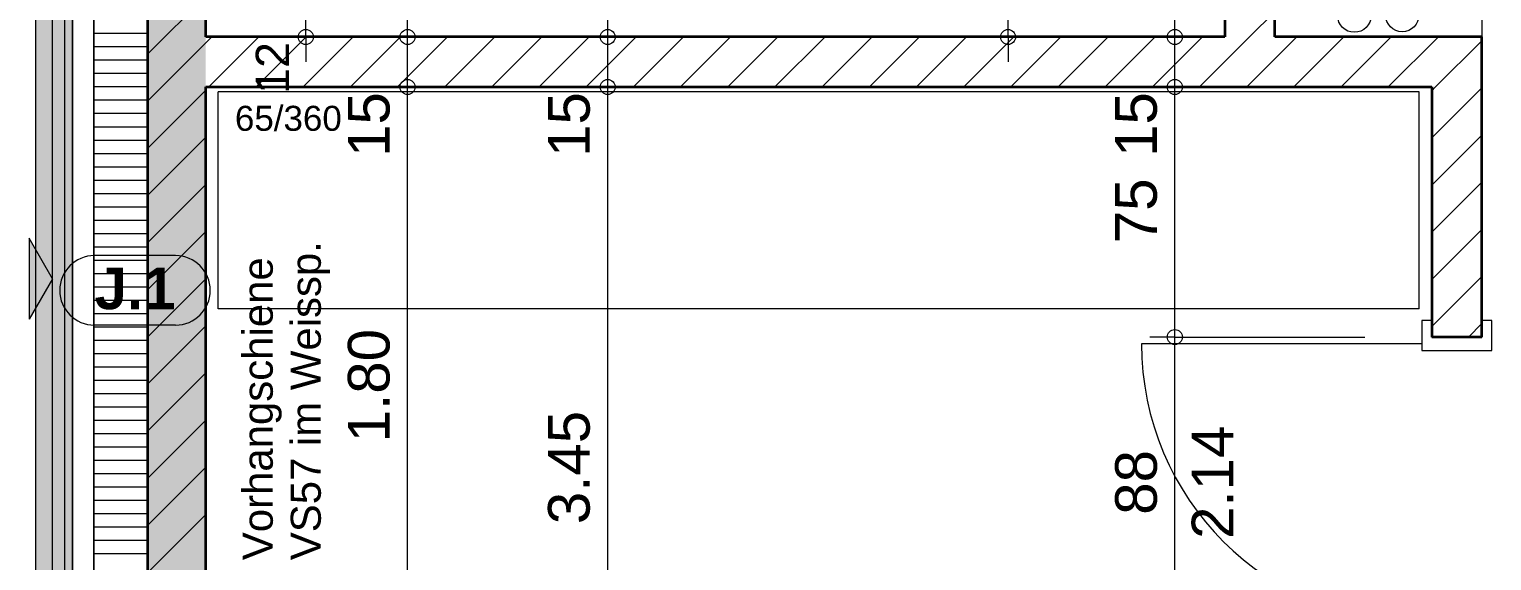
# Model space of a CAD drawing. Header units: metres. Extents: x 0.003 to 0.843, y 0.003 to 0.597.
# Drawn here: x 0.3153 to 0.403, y 0.3197 to 0.3516 of the extents above; entities that cross this region are included whole.
import ezdxf

# ---------------------------------------------------------------- set-up
doc = ezdxf.new("R2010")
doc.units = ezdxf.units.M
for name, pattern in [('AUSGEZOGEN', [0]), ('LINIE_23', [0.0079, 0.004, -0.0013, 0, -0.0013, 0, -0.0013]), ('PUNKT2', [3.175, 0, -3.175]), ('STRICHLINIE', [19.05, 12.7, -6.35]), ('STRICHPUNKT', [25.4, 12.7, -6.35, 0, -6.35])]:
    doc.linetypes.add(name, pattern=pattern)
for name, color, linetype, lineweight in [('Allgemein', 7, 'AUSGEZOGEN', 18), ('Bauachsen grob', 7, 'STRICHPUNKT', 13), ('Daemmung', 7, 'AUSGEZOGEN', 18), ('Einbaumoebel', 7, 'AUSGEZOGEN', 18), ('Fachplaner HLK', 251, 'AUSGEZOGEN', 18), ('Fuellflaeche tragende Wände MW', 7, 'AUSGEZOGEN', 13), ('Holz Fassadenverkleidung', 7, 'AUSGEZOGEN', 18), ('Konstruktion oben', 7, 'STRICHLINIE', 13), ('Moebel', 253, 'AUSGEZOGEN', 13), ('Sanitaer Vermassung', 251, 'AUSGEZOGEN', 18), ('Spengler', 7, 'AUSGEZOGEN', 18), ('Text Werkplan Ausfuehrung', 7, 'AUSGEZOGEN', 25), ('Tuerzarge', 7, 'AUSGEZOGEN', 13), ('Unterkonstruktion', 7, 'AUSGEZOGEN', 18), ('Vorhangbrett', 7, 'AUSGEZOGEN', 13), ('Wand Mauerwerk tragend', 7, 'AUSGEZOGEN', 35), ('Werkplan- Ausfuehrungsmasse', 7, 'AUSGEZOGEN', 13)]:
    doc.layers.add(name, color=color, linetype=linetype, lineweight=lineweight)
doc.styles.add('ARIAL', font='ARIAL.TTF')

msp = doc.modelspace()

# ---------------------------------------------------------------- hatches: boundary and pattern name
at = {"layer": 'Allgemein', "linetype": 'AUSGEZOGEN', "lineweight": 13}
h = msp.add_hatch(color=32, dxfattribs=at)
h.paths.add_polyline_path([(0.31788, 0.386497), (0.31788, 0.487957), (0.3174, 0.487957), (0.3174, 0.386497)])
h.paths.add_polyline_path([(0.31788, 0.310897), (0.31788, 0.360897), (0.3174, 0.360897), (0.3174, 0.310897)])
h.paths.add_polyline_path([(0.31788, 0.284097), (0.31788, 0.285297), (0.3174, 0.285297), (0.3174, 0.284097)])
at = {"layer": 'Fuellflaeche tragende Wände MW', "linetype": 'AUSGEZOGEN', "lineweight": 13}
msp.add_hatch(color=241, dxfattribs=at).paths.add_polyline_path([(0.32586, 0.359697), (0.32236, 0.359697), (0.32236, 0.312097), (0.32586, 0.312097)])
at = {"layer": 'Spengler', "linetype": 'AUSGEZOGEN', "lineweight": 13}
msp.add_hatch(color=254, dxfattribs=at).paths.add_polyline_path([(0.31568, 0.360897), (0.31568, 0.310897), (0.3174, 0.310897), (0.3174, 0.360897)])
at = {"layer": 'Text Werkplan Ausfuehrung', "linetype": 'AUSGEZOGEN', "lineweight": 13}
msp.add_hatch(color=7, dxfattribs=at).paths.add_polyline_path([(0.31668, 0.336597), (0.31528, 0.339022), (0.31528, 0.334172)])

# ---------------------------------------------------------------- linework, layer by layer
at = {"layer": 'Allgemein', "color": 7, "linetype": 'AUSGEZOGEN', "lineweight": 13}
for p, q in [((0.3174, 0.360897), (0.3174, 0.310897)), ((0.31788, 0.310897), (0.31788, 0.360897))]:
    msp.add_line(p, q, dxfattribs=at)
at = {"layer": 'Bauachsen grob', "color": 32, "linetype": 'LINIE_23', "lineweight": 25, "true_color": 0xc36e14}
msp.add_line((0.32486, 0.013897), (0.32486, 0.581), dxfattribs=at)
at = {"layer": 'Daemmung', "color": 7, "linetype": 'AUSGEZOGEN', "lineweight": 18}
for p, q in [((0.31916, 0.360897), (0.31916, 0.310897)), ((0.32236, 0.312097), (0.32236, 0.359697))]:
    msp.add_line(p, q, dxfattribs=at)
at = {"layer": 'Daemmung', "color": 7, "linetype": 'AUSGEZOGEN', "lineweight": 13}
for points in [[(0.32236, 0.351297), (0.32236, 0.351297), (0.31916, 0.351297)], [(0.32236, 0.351297), (0.32236, 0.351297), (0.31916, 0.351297)], [(0.32236, 0.350497), (0.32236, 0.350497), (0.31916, 0.350497)], [(0.32236, 0.349697), (0.32236, 0.349697), (0.31916, 0.349697)], [(0.32236, 0.348897), (0.32236, 0.348897), (0.31916, 0.348897)], [(0.32236, 0.348097), (0.32236, 0.348097), (0.31916, 0.348097)], [(0.32236, 0.348097), (0.32236, 0.348097), (0.31916, 0.348097)], [(0.32236, 0.347297), (0.32236, 0.347297), (0.31916, 0.347297)], [(0.32236, 0.346497), (0.32236, 0.346497), (0.31916, 0.346497)], [(0.32236, 0.345697), (0.32236, 0.345697), (0.31916, 0.345697)], [(0.32236, 0.344897), (0.32236, 0.344897), (0.31916, 0.344897)], [(0.32236, 0.344897), (0.32236, 0.344897), (0.31916, 0.344897)], [(0.32236, 0.344097), (0.32236, 0.344097), (0.31916, 0.344097)], [(0.32236, 0.343297), (0.32236, 0.343297), (0.31916, 0.343297)], [(0.32236, 0.342497), (0.32236, 0.342497), (0.31916, 0.342497)], [(0.32236, 0.341697), (0.32236, 0.341697), (0.31916, 0.341697)], [(0.32236, 0.341697), (0.32236, 0.341697), (0.31916, 0.341697)], [(0.32236, 0.340897), (0.32236, 0.340897), (0.31916, 0.340897)], [(0.32236, 0.340097), (0.32236, 0.340097), (0.31916, 0.340097)], [(0.32236, 0.339297), (0.32236, 0.339297), (0.31916, 0.339297)], [(0.32236, 0.338497), (0.32236, 0.338497), (0.31916, 0.338497)], [(0.32236, 0.338497), (0.32236, 0.338497), (0.31916, 0.338497)], [(0.32236, 0.337697), (0.32236, 0.337697), (0.31916, 0.337697)], [(0.32236, 0.336897), (0.32236, 0.336897), (0.31916, 0.336897)], [(0.32236, 0.336097), (0.32236, 0.336097), (0.31916, 0.336097)], [(0.32236, 0.335297), (0.32236, 0.335297), (0.31916, 0.335297)], [(0.32236, 0.335297), (0.32236, 0.335297), (0.31916, 0.335297)], [(0.32236, 0.334497), (0.32236, 0.334497), (0.31916, 0.334497)], [(0.32236, 0.333697), (0.32236, 0.333697), (0.31916, 0.333697)], [(0.32236, 0.332897), (0.32236, 0.332897), (0.31916, 0.332897)], [(0.32236, 0.332097), (0.32236, 0.332097), (0.31916, 0.332097)], [(0.32236, 0.332097), (0.32236, 0.332097), (0.31916, 0.332097)], [(0.32236, 0.331297), (0.32236, 0.331297), (0.31916, 0.331297)], [(0.32236, 0.330497), (0.32236, 0.330497), (0.31916, 0.330497)], [(0.32236, 0.329697), (0.32236, 0.329697), (0.31916, 0.329697)], [(0.32236, 0.328897), (0.32236, 0.328897), (0.31916, 0.328897)], [(0.32236, 0.328897), (0.32236, 0.328897), (0.31916, 0.328897)], [(0.32236, 0.328097), (0.32236, 0.328097), (0.31916, 0.328097)], [(0.32236, 0.327297), (0.32236, 0.327297), (0.31916, 0.327297)], [(0.32236, 0.326497), (0.32236, 0.326497), (0.31916, 0.326497)], [(0.32236, 0.325697), (0.32236, 0.325697), (0.31916, 0.325697)], [(0.32236, 0.325697), (0.32236, 0.325697), (0.31916, 0.325697)], [(0.32236, 0.324897), (0.32236, 0.324897), (0.31916, 0.324897)], [(0.32236, 0.324097), (0.32236, 0.324097), (0.31916, 0.324097)], [(0.32236, 0.323297), (0.32236, 0.323297), (0.31916, 0.323297)], [(0.32236, 0.322497), (0.32236, 0.322497), (0.31916, 0.322497)], [(0.32236, 0.322497), (0.32236, 0.322497), (0.31916, 0.322497)], [(0.32236, 0.321697), (0.32236, 0.321697), (0.31916, 0.321697)], [(0.32236, 0.320897), (0.32236, 0.320897), (0.31916, 0.320897)], [(0.32236, 0.320097), (0.32236, 0.320097), (0.31916, 0.320097)]]:
    msp.add_lwpolyline(points, dxfattribs=at)
at = {"layer": 'Einbaumoebel', "color": 7, "linetype": 'AUSGEZOGEN', "lineweight": 18}
msp.add_line((0.40236, 0.389897), (0.40236, 0.351097), dxfattribs=at)
at = {"layer": 'Fachplaner HLK', "color": 251, "linetype": 'AUSGEZOGEN', "lineweight": 18}
for centre in [(0.394723, 0.352378), (0.397597, 0.352416)]:
    msp.add_circle(centre, 0.001, dxfattribs=at)
at = {"layer": 'Holz Fassadenverkleidung', "color": 7, "linetype": 'PUNKT2', "lineweight": 13}
msp.add_line((0.31668, 0.109417), (0.31668, 0.488677), dxfattribs=at)
at = {"layer": 'Konstruktion oben', "color": 7, "linetype": 'STRICHPUNKT', "lineweight": 18}
msp.add_line((0.31668, 0.109417), (0.31668, 0.488677), dxfattribs=at)
at = {"layer": 'Moebel', "color": 253, "linetype": 'AUSGEZOGEN', "lineweight": 13}
for p, q in [((0.32661, 0.334797), (0.32661, 0.347797)), ((0.39861, 0.347797), (0.32661, 0.347797)), ((0.39861, 0.334797), (0.39861, 0.347797)), ((0.39861, 0.334797), (0.32661, 0.334797))]:
    msp.add_line(p, q, dxfattribs=at)
at = {"layer": 'Sanitaer Vermassung', "color": 240, "linetype": 'AUSGEZOGEN', "lineweight": 13}
for p, q in [((0.37396, 0.351097), (0.37396, 0.357497)), ((0.33186, 0.351097), (0.33186, 0.353497)), ((0.33186, 0.351097), (0.33036, 0.351097)), ((0.33186, 0.351097), (0.33336, 0.351097)), ((0.33186, 0.351097), (0.33186, 0.351097)), ((0.33186, 0.351097), (0.33186, 0.349597)), ((0.37396, 0.351097), (0.37246, 0.351097)), ((0.37396, 0.351097), (0.37546, 0.351097)), ((0.37396, 0.351097), (0.37396, 0.351097)), ((0.37396, 0.351097), (0.37396, 0.349597))]:
    msp.add_line(p, q, dxfattribs=at)
for centre in [(0.33186, 0.351097), (0.37396, 0.351097)]:
    msp.add_circle(centre, 0.00045, dxfattribs=at)
at = {"layer": 'Spengler', "color": 7, "linetype": 'AUSGEZOGEN', "lineweight": 13}
msp.add_line((0.31568, 0.310897), (0.31568, 0.360697), dxfattribs=at)
at = {"layer": 'Text Werkplan Ausfuehrung', "color": 7, "linetype": 'AUSGEZOGEN', "lineweight": 13}
for p, q in [((0.31668, 0.336597), (0.31528, 0.339022)), ((0.31528, 0.339022), (0.31528, 0.334172)), ((0.31668, 0.336597), (0.31528, 0.334172))]:
    msp.add_line(p, q, dxfattribs=at)
at = {"layer": 'Text Werkplan Ausfuehrung', "color": 92, "linetype": 'AUSGEZOGEN', "lineweight": 13}
for p, q in [((0.324048, 0.337981), (0.319192, 0.337981)), ((0.324048, 0.333814), (0.319192, 0.333814))]:
    msp.add_line(p, q, dxfattribs=at)
for centre, start, end in [((0.319192, 0.335897), 90, 270), ((0.324048, 0.335897), 270, 90)]:
    msp.add_arc(centre, 0.002083, start, end, dxfattribs=at)
at = {"layer": 'Tuerzarge', "color": 7, "linetype": 'AUSGEZOGEN', "lineweight": 13}
msp.add_line((0.39876, 0.332697), (0.38196, 0.332697), dxfattribs=at)
msp.add_lwpolyline([(0.40086, 0.333097), (0.39936, 0.333097), (0.39936, 0.334097), (0.39876, 0.334097), (0.39876, 0.332297), (0.40296, 0.332297), (0.40296, 0.334097), (0.40236, 0.334097), (0.40236, 0.333097), (0.40086, 0.333097)], dxfattribs=at)
msp.add_arc((0.39876, 0.332697), 0.0168, 180, 270, dxfattribs=at)
at = {"layer": 'Unterkonstruktion', "color": 7, "linetype": 'AUSGEZOGEN', "lineweight": 13}
for p, q in [((0.31788, 0.360897), (0.31788, 0.310897)), ((0.31916, 0.310897), (0.31916, 0.360897))]:
    msp.add_line(p, q, dxfattribs=at)
at = {"layer": 'Wand Mauerwerk tragend', "color": 7, "linetype": 'AUSGEZOGEN', "lineweight": 35}
for p, q in [((0.38996, 0.351097), (0.38996, 0.389897)), ((0.32236, 0.359697), (0.32236, 0.312097)), ((0.38696, 0.356397), (0.38696, 0.351097)), ((0.32586, 0.351097), (0.32586, 0.352397)), ((0.38696, 0.351097), (0.32586, 0.351097)), ((0.40236, 0.351097), (0.38996, 0.351097)), ((0.40236, 0.348097), (0.40236, 0.351097)), ((0.32586, 0.312097), (0.32586, 0.348097)), ((0.32586, 0.348097), (0.39936, 0.348097)), ((0.39936, 0.348097), (0.39936, 0.333097)), ((0.40236, 0.333097), (0.40236, 0.348097)), ((0.40236, 0.333097), (0.39936, 0.333097))]:
    msp.add_line(p, q, dxfattribs=at)
at = {"layer": 'Wand Mauerwerk tragend', "color": 7, "linetype": 'AUSGEZOGEN', "lineweight": 13}
for p, q in [((0.388444, 0.351097), (0.38996, 0.352613)), ((0.32586, 0.350739), (0.326219, 0.351097)), ((0.326047, 0.348097), (0.329047, 0.351097)), ((0.328875, 0.348097), (0.331875, 0.351097)), ((0.331704, 0.348097), (0.334704, 0.351097)), ((0.334532, 0.348097), (0.337532, 0.351097)), ((0.337361, 0.348097), (0.340361, 0.351097)), ((0.340189, 0.348097), (0.343189, 0.351097)), ((0.343018, 0.348097), (0.346018, 0.351097)), ((0.345846, 0.348097), (0.348846, 0.351097)), ((0.348674, 0.348097), (0.351674, 0.351097)), ((0.351503, 0.348097), (0.354503, 0.351097)), ((0.354331, 0.348097), (0.357331, 0.351097)), ((0.35716, 0.348097), (0.36016, 0.351097)), ((0.359988, 0.348097), (0.362988, 0.351097)), ((0.362817, 0.348097), (0.365817, 0.351097)), ((0.365645, 0.348097), (0.368645, 0.351097)), ((0.368473, 0.348097), (0.371473, 0.351097)), ((0.371302, 0.348097), (0.374302, 0.351097)), ((0.37413, 0.348097), (0.37713, 0.351097)), ((0.376959, 0.348097), (0.379959, 0.351097)), ((0.379787, 0.348097), (0.382787, 0.351097)), ((0.382616, 0.348097), (0.385616, 0.351097)), ((0.385444, 0.348097), (0.388444, 0.351097)), ((0.388272, 0.348097), (0.391272, 0.351097)), ((0.391101, 0.348097), (0.394101, 0.351097)), ((0.393929, 0.348097), (0.396929, 0.351097)), ((0.396758, 0.348097), (0.399758, 0.351097)), ((0.399586, 0.348097), (0.40236, 0.350871)), ((0.39936, 0.347871), (0.399586, 0.348097)), ((0.39936, 0.345043), (0.40236, 0.348043)), ((0.39936, 0.342214), (0.40236, 0.345214)), ((0.39936, 0.339386), (0.40236, 0.342386)), ((0.39936, 0.336557), (0.40236, 0.339557)), ((0.39936, 0.333729), (0.40236, 0.336729)), ((0.401557, 0.333097), (0.40236, 0.333901))]:
    msp.add_line(p, q, dxfattribs=at)
for points in [[(0.32236, 0.350067), (0.32586, 0.353567), (0.32586, 0.353567)], [(0.32236, 0.347239), (0.32586, 0.350739), (0.32586, 0.350739)], [(0.32236, 0.34441), (0.32586, 0.34791), (0.32586, 0.34791)], [(0.32236, 0.341582), (0.32586, 0.345082), (0.32586, 0.345082)], [(0.32236, 0.338753), (0.32586, 0.342253), (0.32586, 0.342253)], [(0.32236, 0.335925), (0.32586, 0.339425), (0.32586, 0.339425)], [(0.32236, 0.333097), (0.32586, 0.336597), (0.32586, 0.336597)], [(0.32236, 0.330268), (0.32586, 0.333768), (0.32586, 0.333768)], [(0.32236, 0.32744), (0.32586, 0.33094), (0.32586, 0.33094)], [(0.32236, 0.324611), (0.32586, 0.328111), (0.32586, 0.328111)], [(0.32236, 0.321783), (0.32586, 0.325283), (0.32586, 0.325283)], [(0.32236, 0.318954), (0.32586, 0.322454), (0.32586, 0.322454)]]:
    msp.add_lwpolyline(points, dxfattribs=at)
at = {"layer": 'Werkplan- Ausfuehrungsmasse', "color": 7, "linetype": 'AUSGEZOGEN', "lineweight": 13}
for p, q in [((0.34996, 0.351097), (0.34996, 0.389897)), ((0.33796, 0.351097), (0.33796, 0.359697)), ((0.38396, 0.351097), (0.38396, 0.357497)), ((0.33796, 0.351097), (0.33646, 0.351097)), ((0.33796, 0.351097), (0.33946, 0.351097)), ((0.33796, 0.351097), (0.33796, 0.351097)), ((0.33796, 0.348097), (0.33796, 0.351097)), ((0.34996, 0.351097), (0.34846, 0.351097)), ((0.34996, 0.351097), (0.35146, 0.351097)), ((0.34996, 0.351097), (0.34996, 0.351097)), ((0.34996, 0.348097), (0.34996, 0.351097)), ((0.38396, 0.351097), (0.38246, 0.351097)), ((0.38396, 0.351097), (0.38546, 0.351097)), ((0.38396, 0.351097), (0.38396, 0.351097)), ((0.38396, 0.348097), (0.38396, 0.351097)), ((0.33796, 0.348097), (0.33646, 0.348097)), ((0.33796, 0.348097), (0.33946, 0.348097)), ((0.33796, 0.348097), (0.33796, 0.348097)), ((0.33796, 0.312097), (0.33796, 0.348097)), ((0.34996, 0.348097), (0.34846, 0.348097)), ((0.34996, 0.348097), (0.35146, 0.348097)), ((0.34996, 0.348097), (0.34996, 0.348097)), ((0.34996, 0.279097), (0.34996, 0.348097)), ((0.38396, 0.348097), (0.38246, 0.348097)), ((0.38396, 0.348097), (0.38546, 0.348097)), ((0.38396, 0.348097), (0.38396, 0.348097)), ((0.38396, 0.333097), (0.38396, 0.348097)), ((0.38396, 0.333097), (0.38246, 0.333097)), ((0.38396, 0.333097), (0.38546, 0.333097)), ((0.38396, 0.315497), (0.38396, 0.333097))]:
    msp.add_line(p, q, dxfattribs=at)
msp.add_lwpolyline([(0.38396, 0.333097), (0.385476, 0.333097), (0.385476, 0.333097), (0.39536, 0.333097)], dxfattribs=at)
for centre in [(0.33796, 0.351097), (0.34996, 0.351097), (0.38396, 0.351097), (0.33796, 0.348097), (0.34996, 0.348097), (0.38396, 0.348097), (0.38396, 0.333097)]:
    msp.add_circle(centre, 0.00045, dxfattribs=at)

# ---------------------------------------------------------------- texts
at = {"layer": 'Moebel', "color": 253, "linetype": 'AUSGEZOGEN', "lineweight": 13, "insert": (0.32761, 0.345447), "char_height": 0.0015, "width": 0.00075, "attachment_point": 7, "style": 'ARIAL'}
msp.add_mtext('65/360', dxfattribs=at)
at = {"layer": 'Sanitaer Vermassung', "color": 240, "linetype": 'AUSGEZOGEN', "lineweight": 13, "insert": (0.33086, 0.347687), "char_height": 0.002, "width": 0.001, "attachment_point": 7, "rotation": 90, "style": 'ARIAL'}
msp.add_mtext('12', dxfattribs=at)
at = {"layer": 'Text Werkplan Ausfuehrung', "color": 92, "linetype": 'AUSGEZOGEN', "lineweight": 13, "insert": (0.319192, 0.334731), "char_height": 0.0025, "width": 0.00125, "attachment_point": 7, "style": 'ARIAL'}
msp.add_mtext('\\fArial|i0|b1|c0|p0;J.1', dxfattribs=at)
at = {"layer": 'Vorhangbrett', "color": 191, "linetype": 'AUSGEZOGEN', "lineweight": 18, "true_color": 0xbe96ea, "char_height": 0.0018, "width": 0.0009, "attachment_point": 7, "rotation": 90, "style": 'ARIAL'}
for s, insert in [('VS57\\~im\\~Weissp.', (0.333302, 0.319708)), ('Vorhangschiene', (0.330422, 0.319708))]:
    msp.add_mtext(s, dxfattribs=dict(at, insert=insert))
at = {"layer": 'Werkplan- Ausfuehrungsmasse', "color": 7, "linetype": 'AUSGEZOGEN', "lineweight": 13, "char_height": 0.0025, "width": 0.00125, "attachment_point": 7, "rotation": 90, "style": 'ARIAL'}
for s, insert in [('15', (0.336917, 0.343902)), ('15', (0.348917, 0.343902)), ('15', (0.382917, 0.343902)), ('75', (0.382917, 0.338725)), ('1.80', (0.336917, 0.326782)), ('3.45', (0.348916, 0.321869)), ('2.14', (0.38747, 0.320983)), ('88', (0.382917, 0.322432))]:
    msp.add_mtext(s, dxfattribs=dict(at, insert=insert))

doc.saveas('drawing.dxf')
